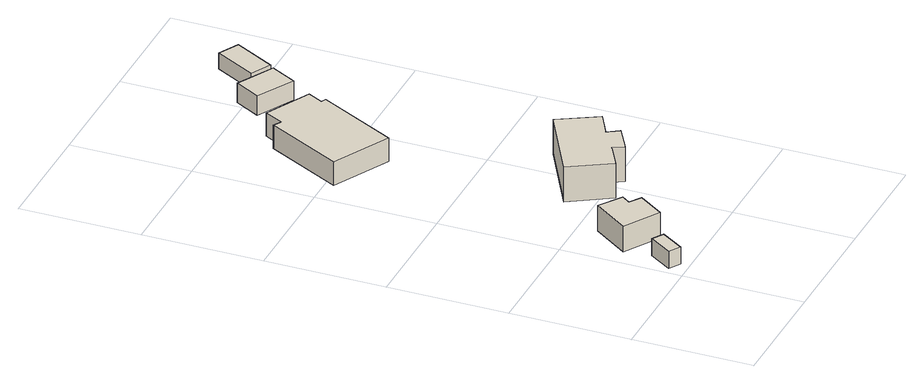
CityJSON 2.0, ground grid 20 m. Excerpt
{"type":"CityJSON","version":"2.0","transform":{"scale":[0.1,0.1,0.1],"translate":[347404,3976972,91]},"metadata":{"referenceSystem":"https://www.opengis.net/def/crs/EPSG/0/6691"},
"CityObjects":{
"building1":{"type":"Building","attributes":{"measuredHeight":3},"geometry":[{"type":"Solid","lod":"1","boundaries":[[[[0,1,2,3]],[[2,4,5,3]],[[1,6,4,2]],[[0,7,6,1]],[[3,5,7,0]],[[4,6,7,5]]]]}]},
"building2":{"type":"Building","attributes":{"measuredHeight":5},"geometry":[{"type":"Solid","lod":"1","boundaries":[[[[8,9,10,11,12,13]],[[12,14,15,13]],[[11,16,14,12]],[[10,17,16,11]],[[9,18,17,10]],[[8,19,18,9]],[[13,15,19,8]],[[14,16,17,18,19,15]]]]}]},
"building3":{"type":"Building","attributes":{"measuredHeight":8.7},"geometry":[{"type":"Solid","lod":"1","boundaries":[[[[20,21,22,23,24,25,26,27]],[[26,28,29,27]],[[25,30,28,26]],[[24,31,30,25]],[[23,32,31,24]],[[22,33,32,23]],[[21,34,33,22]],[[20,35,34,21]],[[27,29,35,20]],[[28,30,31,32,33,34,35,29]]]]}]},
"building4":{"type":"Building","attributes":{"土砂災害警戒区域.現象区分":"1","土砂災害警戒区域.区域区分":"2","measuredHeight":5.1},"geometry":[{"type":"Solid","lod":"1","boundaries":[[[[36,37,38,39,40,41,42,43]],[[42,44,45,43]],[[41,46,44,42]],[[40,47,46,41]],[[39,48,47,40]],[[38,49,48,39]],[[37,50,49,38]],[[36,51,50,37]],[[43,45,51,36]],[[44,46,47,48,49,50,51,45]]]]}]},
"building5":{"type":"Building","attributes":{"土砂災害警戒区域.現象区分":"1","土砂災害警戒区域.区域区分":"1","measuredHeight":3.4},"geometry":[{"type":"Solid","lod":"1","boundaries":[[[[52,53,54,55]],[[54,56,57,55]],[[53,58,56,54]],[[52,59,58,53]],[[55,57,59,52]],[[56,58,59,57]]]]}]},
"building6":{"type":"Building","attributes":{"土砂災害警戒区域.現象区分":"1","土砂災害警戒区域.区域区分":"1","measuredHeight":2.8},"geometry":[{"type":"Solid","lod":"1","boundaries":[[[[60,61,62,63]],[[62,64,65,63]],[[61,66,64,62]],[[60,67,66,61]],[[63,65,67,60]],[[64,66,67,65]]]]}]}
},
"vertices":[
[45,48,14],[20,10,14],[1,22,14],[26,60,14],[1,22,44],[26,60,44],[20,10,44],[45,48,44],
[111,142,6],[101,128,6],[120,115,6],[91,73,6],[32,109,6],[74,168,6],[32,109,51],[74,168,51],[91,73,51],[120,115,51],[101,128,51],[111,142,51],
[253,314,8],[289,249,8],[249,227,8],[261,207,8],[220,183,8],[210,201,8],[170,178,8],[130,246,8],[170,178,69],[130,246,69],[210,201,69],[220,183,69],[261,207,69],[249,227,69],[289,249,69],[253,314,69],
[196,689,18],[183,664,18],[191,660,18],[123,529,18],[26,579,18],[91,704,18],[104,697,18],[120,728,18],[104,697,59],[120,728,59],[91,704,59],[26,579,59],[123,529,59],[191,660,59],[183,664,59],[196,689,59],
[259,774,16],[236,731,16],[174,765,16],[197,807,16],[174,765,50],[197,807,50],[236,731,50],[259,774,50],
[311,852,16],[274,784,16],[240,802,16],[277,870,16],[240,802,44],[277,870,44],[274,784,44],[311,852,44]
]}
